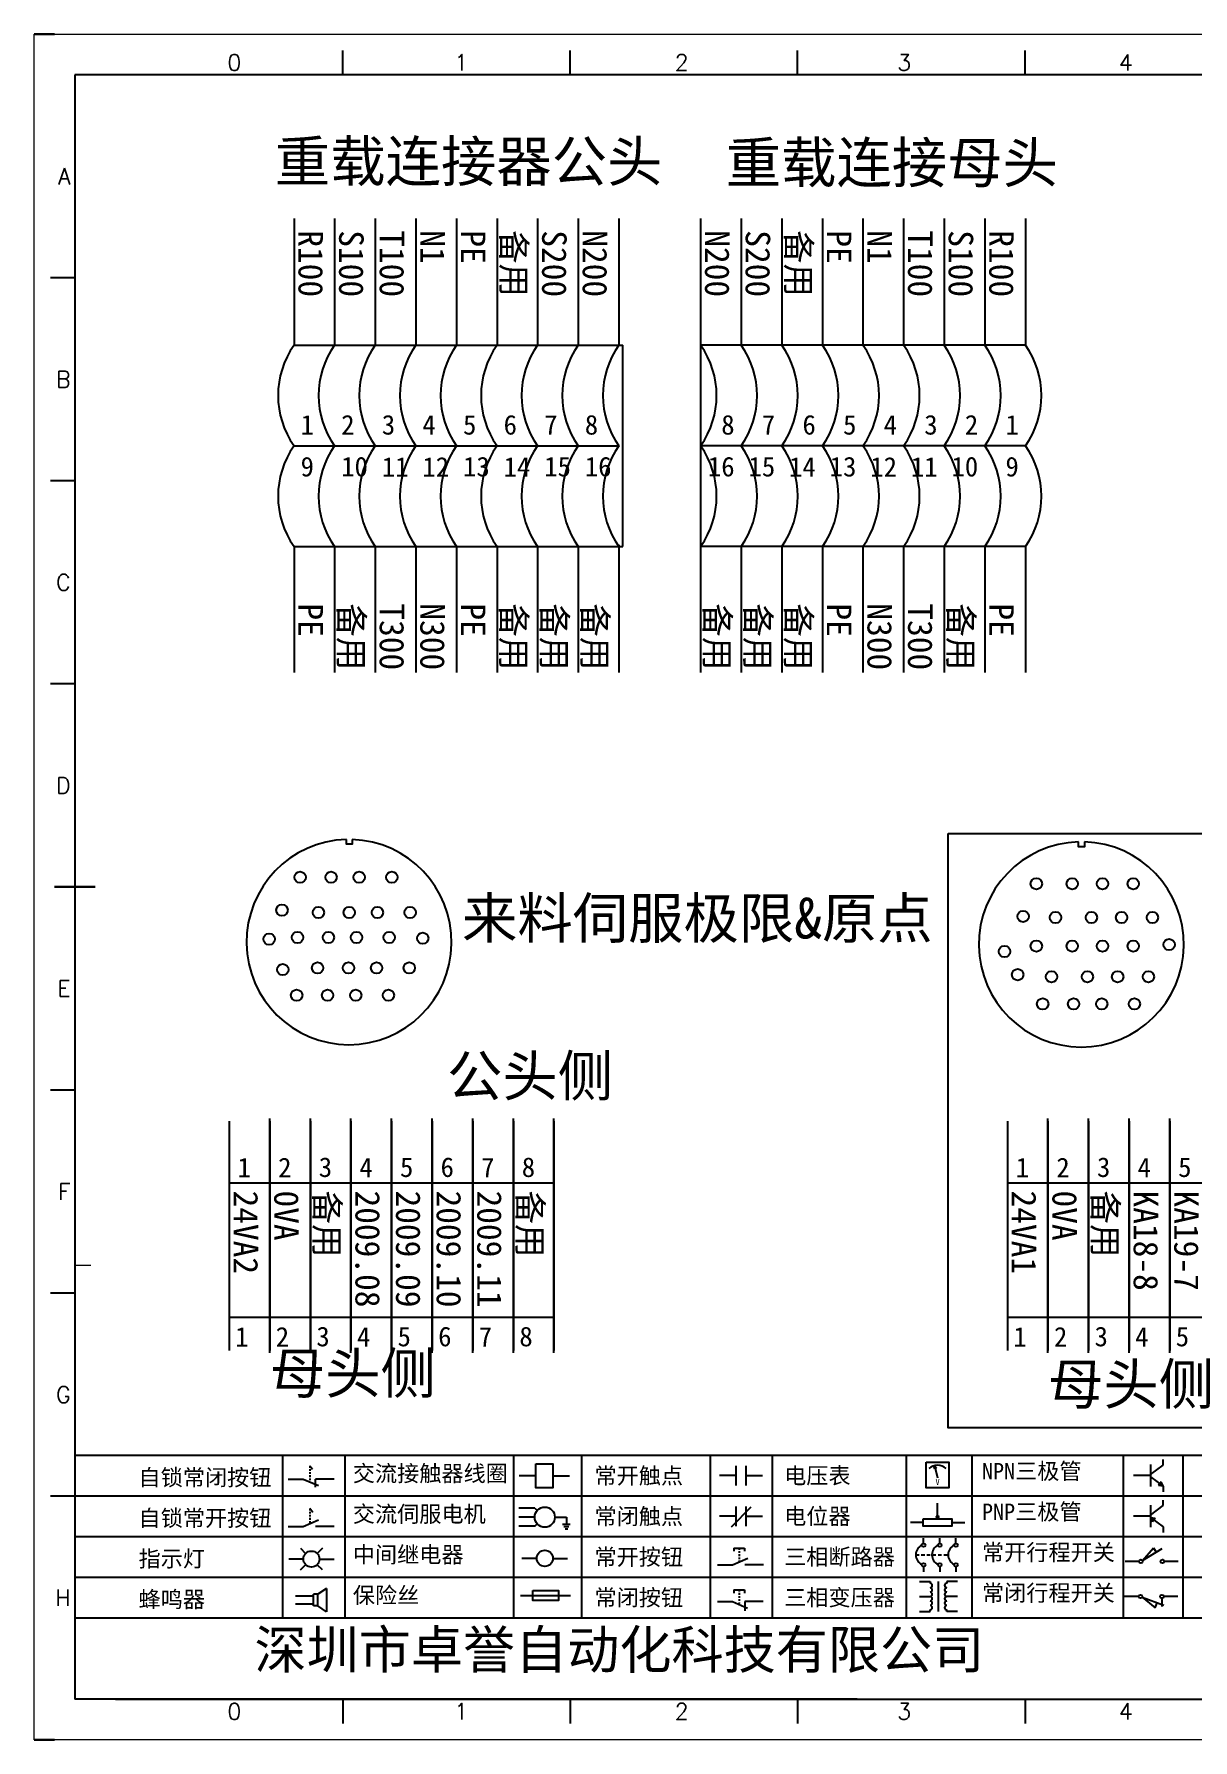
# Model space of a CAD drawing. Header units: millimetres. Extents: x 336 to 12810, y -1577 to 4105.
# Drawn here: x 7603.2 to 7745.9, y -1266.4 to -1056.4 of the extents above; entities that cross this region are included whole.
import ezdxf
from ezdxf.enums import TextEntityAlignment as Align

# ---------------------------------------------------------------- set-up
doc = ezdxf.new("R2010")
doc.units = ezdxf.units.MM
doc.layers.add('AE_BOR', color=1, linetype='Continuous')
doc.layers.add('DESC', color=1, linetype='Continuous')
doc.styles.get("Standard").update_dxf_attribs({"font": ''})
doc.styles.add('WD', font='romans.shx', dxfattribs={"width": 0.8, "bigfont": 'gbcbig.shx'})
doc.styles.add('汉字', font='')
doc.styles.get('Standard').set_extended_font_data('SimSun')
doc.styles.get('汉字').set_extended_font_data('新宋体')

# ---------------------------------------------------------------- blocks, each defined once
blk = doc.blocks.new('*U6')
at = {"linetype": 'ByBlock'}
for p, q in [((-1909.23, -780.45), (-1909.23, -780.67)), ((-1909.23, -780.45), (-1908.92, -780.84)), ((-1909.23, -780.84), (-1909.23, -781.05)), ((-1911.92, -782.07), (-1910.06, -782.07)), ((-1910.06, -782.07), (-1908.18, -782.88)), ((-1909.23, -781.23), (-1909.23, -781.44)), ((-1909.23, -781.61), (-1909.23, -781.83)), ((-1909.23, -782), (-1909.23, -782.21)), ((-1909.23, -782.38), (-1909.23, -782.43)), ((-1908.52, -783.07), (-1908.52, -782.07)), ((-1906.25, -782.07), (-1908.52, -782.07))]:
    blk.add_line(p, q, dxfattribs=at)
blk = doc.blocks.new('*U8')
at = {"linetype": 'ByBlock'}
for p, q in [((-1908.88, -791.17), (-1909.23, -790.71)), ((-1909.23, -790.71), (-1909.23, -790.92)), ((-1909.23, -791.09), (-1909.23, -791.31)), ((-1909.23, -791.48), (-1909.23, -791.69)), ((-1911.92, -792.89), (-1910.06, -792.89)), ((-1910.06, -792.89), (-1908.18, -792.08)), ((-1909.23, -791.86), (-1909.23, -792.08)), ((-1909.23, -792.25), (-1909.23, -792.47)), ((-1906.25, -792.89), (-1908.52, -792.89))]:
    blk.add_line(p, q, dxfattribs=at)
blk = doc.blocks.new('蜂鸣器')
at = {"linetype": 'ByBlock'}
for p, q in [((-1907.17, -795.53), (-1908.25, -796.26)), ((-1907.17, -795.53), (-1907.17, -798.41)), ((-1908.8, -796.48), (-1911.01, -796.48)), ((-1908.8, -797.46), (-1911.01, -797.46)), ((-1908.25, -796.26), (-1908.8, -796.26)), ((-1908.8, -797.68), (-1908.8, -796.26)), ((-1908.25, -797.68), (-1908.8, -797.68)), ((-1908.25, -797.68), (-1908.25, -796.26)), ((-1907.17, -798.41), (-1908.25, -797.68))]:
    blk.add_line(p, q, dxfattribs=at)
blk = doc.blocks.new('指示灯')
at = {"linetype": 'ByBlock'}
for p, q in [((-1854.25, -776.92), (-1856.06, -776.92)), ((-1854.62, -775.59), (-1853.97, -776.23)), ((-1851.9, -775.59), (-1852.54, -776.23)), ((-1852.26, -776.92), (-1850.45, -776.92)), ((-1854.62, -778.25), (-1853.97, -777.61)), ((-1851.9, -778.25), (-1852.54, -777.61))]:
    blk.add_line(p, q, dxfattribs=at)
blk.add_circle((-1853.26, -776.92), 0.992, dxfattribs=at)
blk = doc.blocks.new('交流接触器线圈')
at = {"linetype": 'ByBlock'}
for p, q in [((-1880.82, -781.77), (-1882.87, -781.77)), ((-1878.72, -781.77), (-1876.67, -781.77))]:
    blk.add_line(p, q, dxfattribs=at)
blk.add_lwpolyline([(-1880.82, -780.28), (-1878.72, -780.28), (-1878.72, -783.26), (-1880.82, -783.26)], close=True, dxfattribs=at)
blk = doc.blocks.new('交流伺服电机')
at = {"linetype": 'ByBlock'}
for p, q in [((-1880.97, -785.75), (-1882.94, -785.75)), ((-1880.97, -786.85), (-1882.94, -786.85)), ((-1880.97, -785.75), (-1880.65, -786.03)), ((-1878.49, -786.85), (-1877.07, -786.85)), ((-1877.07, -786.85), (-1877.07, -787.72)), ((-1880.97, -787.94), (-1882.94, -787.94)), ((-1880.97, -787.94), (-1880.65, -787.67)), ((-1877.54, -787.72), (-1876.59, -787.72)), ((-1877.38, -788.01), (-1876.75, -788.01)), ((-1877.23, -788.29), (-1876.9, -788.29))]:
    blk.add_line(p, q, dxfattribs=at)
blk.add_circle((-1879.73, -786.85), 1.24, dxfattribs=at)
blk = doc.blocks.new('中间继电器')
at = {"linetype": 'ByBlock'}
for p, q in [((-1880.72, -791.92), (-1882.54, -791.92)), ((-1878.74, -791.92), (-1876.92, -791.92))]:
    blk.add_line(p, q, dxfattribs=at)
blk.add_circle((-1879.73, -791.92), 0.992, dxfattribs=at)
blk = doc.blocks.new('保险丝')
at = {"linetype": 'ByBlock'}
blk.add_line((-1882.72, -796.49), (-1876.55, -796.49), dxfattribs=at)
blk.add_lwpolyline([(-1881.2, -795.86), (-1878.06, -795.86), (-1878.06, -797.12), (-1881.2, -797.12)], close=True, dxfattribs=at)
blk = doc.blocks.new('常开按钮')
at = {"linetype": 'ByBlock'}
for p, q in [((-1910.06, -787.73), (-1908.18, -786.93)), ((-1909.9, -785.68), (-1908.56, -785.68)), ((-1909.9, -785.68), (-1909.9, -786.07)), ((-1909.23, -785.68), (-1909.23, -785.89)), ((-1909.23, -786.06), (-1909.23, -786.28)), ((-1909.23, -786.45), (-1909.23, -786.67)), ((-1909.23, -786.84), (-1909.23, -787.05)), ((-1909.23, -787.22), (-1909.23, -787.38)), ((-1908.56, -785.68), (-1908.56, -786.07)), ((-1911.92, -787.73), (-1910.06, -787.73)), ((-1906.25, -787.73), (-1908.52, -787.73))]:
    blk.add_line(p, q, dxfattribs=at)
blk = doc.blocks.new('常开触点')
at = {"linetype": 'ByBlock'}
for p, q in [((-1853.82, -782.99), (-1853.82, -780.56)), ((-1852.6, -782.99), (-1852.6, -780.56)), ((-1853.82, -781.77), (-1855.88, -781.77)), ((-1852.6, -781.77), (-1850.55, -781.77))]:
    blk.add_line(p, q, dxfattribs=at)
blk = doc.blocks.new('常闭触点')
at = {"linetype": 'ByBlock'}
for p, q in [((-1853.82, -786.77), (-1855.88, -786.77)), ((-1852.01, -785.66), (-1854.43, -788.1)), ((-1853.82, -787.99), (-1853.82, -785.56)), ((-1852.6, -787.99), (-1852.6, -785.56)), ((-1852.6, -786.77), (-1850.55, -786.77))]:
    blk.add_line(p, q, dxfattribs=at)
blk = doc.blocks.new('常闭按钮')
at = {"linetype": 'ByBlock'}
for p, q in [((-1854.11, -790.83), (-1852.77, -790.83)), ((-1854.11, -790.83), (-1854.11, -791.22)), ((-1853.44, -790.83), (-1853.44, -791.04)), ((-1853.44, -791.21), (-1853.44, -791.43)), ((-1853.44, -791.6), (-1853.44, -791.82)), ((-1852.77, -790.83), (-1852.77, -791.22)), ((-1856.13, -792.28), (-1854.28, -792.28)), ((-1854.28, -792.28), (-1852.4, -793.09)), ((-1853.44, -791.99), (-1853.44, -792.2)), ((-1853.44, -792.37), (-1853.44, -792.53)), ((-1850.47, -792.28), (-1852.73, -792.28)), ((-1852.73, -792.28), (-1852.73, -793.43))]:
    blk.add_line(p, q, dxfattribs=at)
blk = doc.blocks.new('电压表')
at = {"linetype": 'ByBlock'}
for p, q in [((-1814.84, -780.75), (-1814.91, -781.13)), ((-1814.6, -781.05), (-1814.91, -781.13)), ((-1814.84, -780.75), (-1814.46, -782.26)), ((-1814.84, -780.75), (-1814.6, -781.05))]:
    blk.add_line(p, q, dxfattribs=at)
blk.add_lwpolyline([(-1815.84, -780.34), (-1813.07, -780.34), (-1813.07, -783.49), (-1815.84, -783.49)], close=True, dxfattribs=at)
blk.add_arc((-1814.46, -782.26), 1.56, 46.8313, 133.1687, dxfattribs=at)
at = {"linetype": 'ByBlock', "insert": (-1814.7, -782.39), "char_height": 0.75, "width": 0.6768, "attachment_point": 1}
blk.add_mtext('V', dxfattribs=at)
blk = doc.blocks.new('电位器')
at = {"linetype": 'ByBlock'}
for p, q in [((-1814.45, -787.3), (-1814.45, -785.39)), ((-1814.45, -787.3), (-1814.62, -786.96)), ((-1814.62, -786.96), (-1814.27, -786.96)), ((-1814.45, -787.3), (-1814.27, -786.96)), ((-1816.21, -787.75), (-1817.79, -787.75)), ((-1812.68, -787.75), (-1811.1, -787.75))]:
    blk.add_line(p, q, dxfattribs=at)
blk.add_lwpolyline([(-1816.21, -787.3), (-1812.68, -787.3), (-1812.68, -788.2), (-1816.21, -788.2)], close=True, dxfattribs=at)
blk = doc.blocks.new('三相断路器')
at = {"linetype": 'ByBlock'}
for p, q in [((-1816.17, -790.33), (-1816.17, -789.7)), ((-1814.17, -790.33), (-1814.17, -789.7)), ((-1812.18, -790.33), (-1812.18, -789.7)), ((-1817.14, -791.74), (-1816.72, -791.74)), ((-1816.45, -791.74), (-1816.03, -791.74)), ((-1816.17, -793.19), (-1816.17, -793.83)), ((-1815.76, -791.74), (-1815.34, -791.74)), ((-1815.07, -791.74), (-1814.65, -791.74)), ((-1814.38, -791.74), (-1813.96, -791.74)), ((-1814.17, -793.19), (-1814.17, -793.83)), ((-1813.69, -791.74), (-1813.27, -791.74)), ((-1812.18, -793.19), (-1812.18, -793.83))]:
    blk.add_line(p, q, dxfattribs=at)
for centre in [(-1816.17, -790.55), (-1814.17, -790.55), (-1812.18, -790.55), (-1816.17, -792.98), (-1814.17, -792.98), (-1812.18, -792.98)]:
    blk.add_circle(centre, 0.219, dxfattribs=at)
for centre in [(-1815.81, -791.74), (-1813.82, -791.74), (-1811.83, -791.74)]:
    blk.add_arc(centre, 1.32, 115.5791, 244.4209, dxfattribs=at)
blk = doc.blocks.new('三相变压器')
at = {"linetype": 'ByBlock'}
for p, q in [((-1816.69, -795.03), (-1815.37, -795.03)), ((-1815.37, -795.03), (-1815.37, -795.24)), ((-1814.34, -798.7), (-1814.34, -795.04)), ((-1812, -795.03), (-1813.32, -795.03)), ((-1813.32, -795.03), (-1813.32, -795.24)), ((-1816.69, -796.87), (-1815.37, -796.87)), ((-1812, -796.87), (-1813.32, -796.87)), ((-1816.69, -798.71), (-1815.37, -798.71)), ((-1815.37, -798.71), (-1815.37, -798.5)), ((-1813.32, -798.71), (-1813.32, -798.5)), ((-1812, -798.71), (-1813.32, -798.71))]:
    blk.add_line(p, q, dxfattribs=at)
for centre, start, end in [((-1815.37, -795.51), 270, 90), ((-1815.37, -796.06), 270, 90), ((-1813.32, -795.51), 90, 270), ((-1813.32, -796.06), 90, 270), ((-1815.37, -796.6), 270, 90), ((-1815.37, -797.14), 270, 90), ((-1815.37, -797.68), 270, 90), ((-1815.37, -798.23), 270, 90), ((-1813.32, -796.6), 90, 270), ((-1813.32, -797.14), 90, 270), ((-1813.32, -797.68), 90, 270), ((-1813.32, -798.23), 90, 270)]:
    blk.add_arc(centre, 0.271, start, end, dxfattribs=at)
blk = doc.blocks.new('NPN三极管')
at = {"linetype": 'ByBlock'}
for p, q in [((-1785.73, -780.61), (-1785.73, -783.32)), ((-1785.73, -781.82), (-1784.15, -780.66)), ((-1784.15, -780.66), (-1784.15, -779.98)), ((-1785.73, -781.97), (-1787.81, -781.97)), ((-1785.73, -782.11), (-1784.15, -783.27)), ((-1784.41, -782.73), (-1784.74, -783.18)), ((-1784.15, -783.27), (-1784.74, -783.18)), ((-1784.15, -783.27), (-1784.41, -782.73)), ((-1784.15, -783.27), (-1784.15, -783.96))]:
    blk.add_line(p, q, dxfattribs=at)
blk = doc.blocks.new('PNP三极管')
at = {"linetype": 'ByBlock'}
for p, q in [((-1784.9, -785.38), (-1784.9, -788.09)), ((-1783.32, -785.43), (-1783.32, -784.75)), ((-1784.9, -786.74), (-1786.98, -786.74)), ((-1784.9, -786.59), (-1783.32, -785.43)), ((-1784.9, -786.88), (-1783.32, -788.04)), ((-1784.9, -786.88), (-1784.31, -786.97)), ((-1784.9, -786.88), (-1784.64, -787.42)), ((-1784.31, -786.97), (-1784.64, -787.42)), ((-1783.32, -788.04), (-1783.32, -788.73))]:
    blk.add_line(p, q, dxfattribs=at)
blk = doc.blocks.new('常开行程开关')
at = {"linetype": 'ByBlock'}
for p, q in [((-1785.89, -792.17), (-1784.52, -790.62)), ((-1785.89, -792.17), (-1783.43, -790.72)), ((-1784.52, -790.62), (-1784.19, -791.17)), ((-1786.29, -792.3), (-1788.01, -792.3)), ((-1781.48, -792.3), (-1783.21, -792.3))]:
    blk.add_line(p, q, dxfattribs=at)
for centre in [(-1786.07, -792.3), (-1783.42, -792.3)]:
    blk.add_circle(centre, 0.219, dxfattribs=at)
blk = doc.blocks.new('常闭行程开关')
at = {"linetype": 'ByBlock'}
for p, q in [((-1786.34, -796.62), (-1788.07, -796.62)), ((-1785.93, -796.72), (-1783.25, -797.7)), ((-1785.93, -796.72), (-1784.3, -798)), ((-1784.3, -798), (-1784.08, -797.4)), ((-1783.48, -796.84), (-1783.48, -797.85)), ((-1781.54, -796.62), (-1783.26, -796.62))]:
    blk.add_line(p, q, dxfattribs=at)
for centre in [(-1786.12, -796.62), (-1783.48, -796.62)]:
    blk.add_circle(centre, 0.219, dxfattribs=at)
blk = doc.blocks.new('电控横A4')
for p, q in [((292, -5), (5, -5)), ((5, -5), (5, -205)), ((10.03, -205), (289.53, -205)), ((130.8, -205), (190.75, -205))]:
    blk.add_line(p, q)
at = {"lineweight": 9, "ltscale": 0.1}
for p, q in [((5, -151.57), (7, -151.57)), ((101.34, -205), (130.8, -205)), ((129.44, -205), (129.44, -205)), ((129.44, -205), (129.44, -205)), ((129.44, -205), (129.44, -205)), ((129.44, -205), (129.44, -205))]:
    blk.add_line(p, q, dxfattribs=at)
at = {"linetype": 'ByBlock'}
for p, q in [((292, -175), (5, -175)), ((292, -180), (5, -180)), ((292, -185), (5, -185)), ((292, -190), (5, -190)), ((292, -195), (5, -195))]:
    blk.add_line(p, q, dxfattribs=at)
at = {"color": 0, "lineweight": -2}
for p, q in [((30.58, -175), (30.58, -195)), ((38.26, -175), (38.26, -195)), ((59.05, -175), (59.05, -195)), ((67.4, -175), (67.4, -195)), ((83.26, -175), (83.26, -195)), ((90.91, -175), (90.91, -195)), ((107.4, -175), (107.4, -195)), ((115.5, -175), (115.5, -195)), ((134.12, -175), (134.12, -195)), ((141.48, -175), (141.48, -195))]:
    blk.add_line(p, q, dxfattribs=at)
at = {"color": 0, "ltscale": 2}
blk.add_line((101.34, -205), (5, -205), dxfattribs=at)
at = {"layer": 'AE_BOR', "lineweight": 30}
for p, q in [((2.53, 0), (0, 0)), ((0, -210), (2.53, -210))]:
    blk.add_line(p, q, dxfattribs=at)
at = {"layer": 'AE_BOR', "color": 1, "lineweight": 15}
for p, q in [((0, 0), (297, 0)), ((0, -210), (0, 0)), ((297, -210), (0, -210))]:
    blk.add_line(p, q, dxfattribs=at)
at = {"layer": 'AE_BOR'}
for p, q in [((38.03, -5), (38.03, -2)), ((66.03, -5), (66.03, -2)), ((94.03, -5), (94.03, -2)), ((122.03, -5), (122.03, -2)), ((5, -30), (2, -30)), ((5, -55), (2, -55)), ((5, -80), (2, -80)), ((5, -130), (2, -130)), ((5, -155), (2, -155)), ((5, -180), (2, -180)), ((38.03, -205), (38.03, -208)), ((66.03, -205), (66.03, -208)), ((94.03, -205), (94.03, -208)), ((122.03, -205), (122.03, -208))]:
    blk.add_line(p, q, dxfattribs=at)
at = {"layer": 'AE_BOR', "color": 2, "lineweight": 30}
blk.add_line((2.5, -105), (7.5, -105), dxfattribs=at)
at = {"linetype": 'ByBlock'}
for name, p in [('*U6', (1943.19, 604.18)), ('交流接触器线圈', (1942.62, 604.27)), ('常开触点', (1940.27, 604.3)), ('电压表', (1925.71, 604.52)), ('NPN三极管', (1923.2, 604.5)), ('PNP三极管', (1922.37, 604.27)), ('*U8', (1943.19, 609.18)), ('交流伺服电机', (1942.62, 604.27)), ('常闭触点', (1940.27, 604.3)), ('电位器', (1925.71, 604.52)), ('指示灯', (1887.41, 589.18)), ('中间继电器', (1942.62, 604.27)), ('常开按钮', (1996.06, 599.3)), ('三相断路器', (1925.71, 604.52)), ('常开行程开关', (1922.37, 604.27)), ('三相变压器', (1925.71, 604.52)), ('蜂鸣器', (1943.19, 604.18)), ('保险丝', (1942.62, 604.27)), ('常闭按钮', (1940.27, 599.3)), ('常闭行程开关', (1922.37, 604.27))]:
    blk.add_blockref(name, p, dxfattribs=at)
at = {"char_height": 2, "attachment_point": 1, "style": '汉字'}
for s, insert in [('{\\fKaiTi_GB2312|b0|i0|c134|p49;自锁常闭按钮}', (12.86, -176.69)), ('{\\fKaiTi_GB2312|b0|i0|c134|p49;交流接触器线圈}', (39.25, -176.19)), ('{\\fKaiTi_GB2312|b0|i0|c134|p49;常开触点}', (69.01, -176.48)), ('{\\fKaiTi_GB2312|b0|i0|c134|p49;电压表}', (92.37, -176.47)), ('{\\fKaiTi_GB2312|b0|i0|c134|p49;NPN三极管}', (116.73, -175.91)), ('{\\fKaiTi_GB2312|b0|i0|c134|p49;自锁常开按钮}', (12.86, -181.69)), ('{\\fKaiTi_GB2312|b0|i0|c134|p49;交流伺服电机}', (39.25, -181.19)), ('{\\fKaiTi_GB2312|b0|i0|c134|p49;常闭触点}', (69.01, -181.48)), ('{\\fKaiTi_GB2312|b0|i0|c134|p49;电位器}', (92.37, -181.47)), ('{\\fKaiTi_GB2312|b0|i0|c134|p49;PNP三极管}', (116.73, -180.91)), ('{\\fKaiTi_GB2312|b0|i0|c134|p49;指示灯}', (12.86, -186.69)), ('{\\fKaiTi_GB2312|b0|i0|c134|p49;中间继电器}', (39.25, -186.19)), ('{\\fKaiTi_GB2312|b0|i0|c134|p49;常开按钮}', (69.01, -186.48)), ('{\\fKaiTi_GB2312|b0|i0|c134|p49;三相断路器}', (92.37, -186.47)), ('{\\fKaiTi_GB2312|b0|i0|c134|p49;常开行程开关}', (116.73, -185.91)), ('{\\fKaiTi_GB2312|b0|i0|c134|p49;保险丝}', (39.25, -191.19)), ('{\\fKaiTi_GB2312|b0|i0|c134|p49;常闭行程开关}', (116.73, -190.91)), ('{\\fKaiTi_GB2312|b0|i0|c134|p49;蜂鸣器}', (12.86, -191.69)), ('{\\fKaiTi_GB2312|b0|i0|c134|p49;常闭按钮}', (69.01, -191.48)), ('{\\fKaiTi_GB2312|b0|i0|c134|p49;三相变压器}', (92.37, -191.47))]:
    blk.add_mtext(s, dxfattribs=dict(at, insert=insert))
at = {"color": 0, "lineweight": -2, "insert": (27.14, -196.53), "char_height": 4.7064, "width": 96.1138, "attachment_point": 1}
blk.add_mtext('深圳市卓誉自动化科技有限公司', dxfattribs=at)
at = {"layer": 'AE_BOR', "style": 'WD'}
for s, p in [('0', (24.67, -4.5)), ('1', (52.6, -4.5)), ('2', (79.75, -4.5)), ('3', (107.15, -4.5)), ('4', (134.45, -4.5)), ('0', (24.67, -207.5)), ('1', (52.6, -207.5)), ('2', (79.75, -207.5)), ('3', (107.15, -207.5)), ('4', (134.45, -207.5))]:
    blk.add_text(s, height=2, dxfattribs=at).set_placement(p, align=Align.CENTER)
for s, p in [('A', (4.5, -17.5)), ('B', (4.5, -42.5)), ('C', (4.5, -67.5)), ('D', (4.5, -92.5)), ('E', (4.5, -117.5)), ('F', (4.5, -142.5)), ('G', (4.5, -167.5)), ('H', (4.5, -192.5))]:
    blk.add_text(s, height=2, dxfattribs=at).set_placement(p, align=Align.MIDDLE_RIGHT)

msp = doc.modelspace()

# ---------------------------------------------------------------- linework, layer by layer
at = {"color": 2}
msp.add_lwpolyline([(7715.77, -1154.862), (7800.371, -1154.862), (7800.371, -1228.005), (7715.77, -1228.005)], close=True, dxfattribs=at)
for points in [[(7642.387, -1155.591), (7642.387, -1156.183), (7641.676, -1156.183), (7641.676, -1155.591)], [(7732.564, -1155.884), (7732.564, -1156.476), (7731.854, -1156.476), (7731.854, -1155.884)]]:
    msp.add_lwpolyline(points)
for centre in [(7635.982, -1160.247), (7639.79, -1160.247), (7643.254, -1160.247), (7647.28, -1160.247), (7726.649, -1161.04), (7731.072, -1161.04), (7734.799, -1161.04), (7738.582, -1161.04), (7633.749, -1164.292), (7638.231, -1164.581), (7642.039, -1164.581), (7645.503, -1164.581), (7649.529, -1164.581), (7725.018, -1165.055), (7729.003, -1165.196), (7733.427, -1165.196), (7737.153, -1165.196), (7740.936, -1165.196), (7632.165, -1167.854), (7635.656, -1167.649), (7639.465, -1167.649), (7642.929, -1167.649), (7646.955, -1167.649), (7651.077, -1167.755), (7722.731, -1169.38), (7726.649, -1168.714), (7731.072, -1168.714), (7734.799, -1168.714), (7738.582, -1168.714), (7742.999, -1168.534), (7633.848, -1171.614), (7638.132, -1171.409), (7641.94, -1171.409), (7645.404, -1171.409), (7649.43, -1171.409), (7724.35, -1172.231), (7728.512, -1172.49), (7732.936, -1172.49), (7736.662, -1172.49), (7740.445, -1172.49), (7635.557, -1174.774), (7639.366, -1174.774), (7642.83, -1174.774), (7646.856, -1174.774), (7727.428, -1175.839), (7731.236, -1175.839), (7734.7, -1175.839), (7738.726, -1175.839)]:
    msp.add_circle(centre, 0.7)
for centre in [(7642.012, -1168.221), (7732.19, -1168.513)]:
    msp.add_arc(centre, 12.63, 91.52621, 88.30187)
at = {"layer": 'DESC', "color": 0}
for p, q in [((7635.234, -1079.145), (7635.234, -1094.731)), ((7640.234, -1079.145), (7640.234, -1094.731)), ((7645.234, -1079.145), (7645.234, -1094.731)), ((7650.234, -1079.145), (7650.234, -1094.731)), ((7655.234, -1079.145), (7655.234, -1094.731)), ((7660.234, -1079.145), (7660.234, -1094.731)), ((7665.234, -1079.145), (7665.234, -1094.731)), ((7670.234, -1079.145), (7670.234, -1094.731)), ((7675.234, -1079.145), (7675.234, -1094.731)), ((7685.3, -1079.145), (7685.3, -1119.528)), ((7690.3, -1079.145), (7690.3, -1094.731)), ((7695.3, -1079.145), (7695.3, -1094.731)), ((7700.3, -1079.145), (7700.3, -1094.731)), ((7705.3, -1079.145), (7705.3, -1094.731)), ((7710.3, -1079.145), (7710.3, -1094.731)), ((7715.3, -1079.145), (7715.3, -1094.731)), ((7720.3, -1079.145), (7720.3, -1094.731)), ((7725.3, -1079.145), (7725.3, -1094.731)), ((7635.234, -1094.731), (7675.711, -1094.731)), ((7675.711, -1119.528), (7675.711, -1094.731)), ((7725.3, -1094.731), (7685.3, -1094.731)), ((7635.234, -1107.129), (7675.234, -1107.129)), ((7670.234, -1107.129), (7675.234, -1107.129)), ((7725.3, -1107.129), (7685.3, -1107.129)), ((7690.3, -1107.129), (7685.3, -1107.129)), ((7635.234, -1119.528), (7635.234, -1135.039)), ((7635.234, -1119.528), (7675.711, -1119.528)), ((7640.234, -1119.528), (7640.234, -1135.039)), ((7645.234, -1119.528), (7645.234, -1135.039)), ((7650.234, -1119.528), (7650.234, -1135.039)), ((7655.234, -1119.528), (7655.234, -1135.039)), ((7660.234, -1119.528), (7660.234, -1135.039)), ((7665.234, -1119.528), (7665.234, -1135.039)), ((7670.234, -1119.528), (7670.234, -1135.039)), ((7675.234, -1119.334), (7675.234, -1135.039)), ((7685.3, -1119.334), (7685.3, -1135.039)), ((7725.3, -1119.528), (7685.3, -1119.528)), ((7690.3, -1119.528), (7690.3, -1135.039)), ((7695.3, -1119.528), (7695.3, -1135.039)), ((7700.3, -1119.528), (7700.3, -1135.039)), ((7705.3, -1119.528), (7705.3, -1135.039)), ((7710.3, -1119.528), (7710.3, -1135.039)), ((7715.3, -1119.528), (7715.3, -1135.039)), ((7720.3, -1119.528), (7720.3, -1135.039)), ((7725.3, -1119.528), (7725.3, -1135.039)), ((7627.247, -1190.284), (7627.247, -1197.842)), ((7632.247, -1204.786), (7632.247, -1189.959)), ((7632.247, -1190.284), (7632.247, -1197.842)), ((7637.247, -1204.786), (7637.247, -1189.959)), ((7637.247, -1190.284), (7637.247, -1197.842)), ((7642.247, -1204.786), (7642.247, -1189.959)), ((7642.247, -1190.284), (7642.247, -1197.842)), ((7647.247, -1204.786), (7647.247, -1189.959)), ((7647.247, -1190.284), (7647.247, -1197.842)), ((7652.247, -1204.786), (7652.247, -1189.959)), ((7652.247, -1190.284), (7652.247, -1197.842)), ((7657.247, -1204.786), (7657.247, -1189.959)), ((7657.247, -1190.284), (7657.247, -1197.842)), ((7662.247, -1204.786), (7662.247, -1189.959)), ((7662.247, -1190.284), (7662.247, -1197.842)), ((7667.247, -1204.786), (7667.247, -1189.959)), ((7667.247, -1190.284), (7667.247, -1197.842)), ((7723.081, -1190.284), (7723.081, -1197.842)), ((7728.081, -1204.786), (7728.081, -1189.959)), ((7728.081, -1190.284), (7728.081, -1197.842)), ((7733.081, -1204.786), (7733.081, -1189.959)), ((7733.081, -1190.284), (7733.081, -1197.842)), ((7738.081, -1204.786), (7738.081, -1189.959)), ((7738.081, -1190.284), (7738.081, -1197.842)), ((7743.081, -1204.786), (7743.081, -1189.959)), ((7743.081, -1190.284), (7743.081, -1197.842)), ((7627.247, -1197.842), (7627.247, -1204.786)), ((7627.247, -1197.842), (7632.247, -1197.842)), ((7632.247, -1197.842), (7632.247, -1204.786)), ((7632.247, -1197.842), (7637.247, -1197.842)), ((7637.247, -1197.842), (7637.247, -1204.786)), ((7637.247, -1197.842), (7642.247, -1197.842)), ((7642.247, -1197.842), (7642.247, -1204.786)), ((7642.247, -1197.842), (7647.247, -1197.842)), ((7647.247, -1197.842), (7647.247, -1204.786)), ((7647.247, -1197.842), (7652.247, -1197.842)), ((7652.247, -1197.842), (7652.247, -1204.786)), ((7652.247, -1197.842), (7657.247, -1197.842)), ((7657.247, -1197.842), (7657.247, -1204.786)), ((7657.247, -1197.842), (7662.247, -1197.842)), ((7662.247, -1197.842), (7662.247, -1204.786)), ((7662.247, -1197.842), (7667.247, -1197.842)), ((7667.247, -1197.842), (7667.247, -1204.786)), ((7723.081, -1197.842), (7723.081, -1204.786)), ((7723.081, -1197.842), (7728.081, -1197.842)), ((7728.081, -1197.842), (7728.081, -1204.786)), ((7728.081, -1197.842), (7733.081, -1197.842)), ((7733.081, -1197.842), (7733.081, -1204.786)), ((7733.081, -1197.842), (7738.081, -1197.842)), ((7738.081, -1197.842), (7738.081, -1204.786)), ((7738.081, -1197.842), (7743.081, -1197.842)), ((7743.081, -1197.842), (7743.081, -1204.786)), ((7743.081, -1197.842), (7748.081, -1197.842)), ((7627.247, -1204.786), (7627.247, -1210.35)), ((7632.247, -1218.794), (7632.247, -1204.786)), ((7632.247, -1204.786), (7632.247, -1210.35)), ((7637.247, -1218.794), (7637.247, -1204.786)), ((7637.247, -1204.786), (7637.247, -1210.35)), ((7642.247, -1218.794), (7642.247, -1204.786)), ((7642.247, -1204.786), (7642.247, -1210.35)), ((7647.247, -1218.794), (7647.247, -1204.786)), ((7647.247, -1204.786), (7647.247, -1210.35)), ((7652.247, -1218.794), (7652.247, -1204.786)), ((7652.247, -1204.786), (7652.247, -1210.35)), ((7657.247, -1218.794), (7657.247, -1204.786)), ((7657.247, -1204.786), (7657.247, -1210.35)), ((7662.247, -1218.794), (7662.247, -1204.786)), ((7662.247, -1204.786), (7662.247, -1210.35)), ((7667.247, -1218.794), (7667.247, -1204.786)), ((7667.247, -1204.786), (7667.247, -1210.35)), ((7723.081, -1204.786), (7723.081, -1210.35)), ((7728.081, -1218.794), (7728.081, -1204.786)), ((7728.081, -1204.786), (7728.081, -1210.35)), ((7733.081, -1218.794), (7733.081, -1204.786)), ((7733.081, -1204.786), (7733.081, -1210.35)), ((7738.081, -1218.794), (7738.081, -1204.786)), ((7738.081, -1204.786), (7738.081, -1210.35)), ((7743.081, -1218.794), (7743.081, -1204.786)), ((7743.081, -1204.786), (7743.081, -1210.35)), ((7627.247, -1210.35), (7627.247, -1218.482)), ((7632.247, -1210.35), (7632.247, -1218.482)), ((7637.247, -1210.35), (7637.247, -1218.482)), ((7642.247, -1210.35), (7642.247, -1218.482)), ((7647.247, -1210.35), (7647.247, -1218.482)), ((7652.247, -1210.35), (7652.247, -1218.482)), ((7657.247, -1210.35), (7657.247, -1218.482)), ((7662.247, -1210.35), (7662.247, -1218.482)), ((7667.247, -1210.35), (7667.247, -1218.482)), ((7723.081, -1210.35), (7723.081, -1218.482)), ((7728.081, -1210.35), (7728.081, -1218.482)), ((7733.081, -1210.35), (7733.081, -1218.482)), ((7738.081, -1210.35), (7738.081, -1218.482)), ((7743.081, -1210.35), (7743.081, -1218.482)), ((7627.247, -1214.416), (7632.247, -1214.416)), ((7632.247, -1214.416), (7637.247, -1214.416)), ((7637.247, -1214.416), (7642.247, -1214.416)), ((7642.247, -1214.416), (7647.247, -1214.416)), ((7647.247, -1214.416), (7652.247, -1214.416)), ((7652.247, -1214.416), (7657.247, -1214.416)), ((7657.247, -1214.416), (7662.247, -1214.416)), ((7662.247, -1214.416), (7667.247, -1214.416)), ((7723.081, -1214.416), (7728.081, -1214.416)), ((7728.081, -1214.416), (7733.081, -1214.416)), ((7733.081, -1214.416), (7738.081, -1214.416)), ((7738.081, -1214.416), (7743.081, -1214.416)), ((7743.081, -1214.416), (7748.081, -1214.416))]:
    msp.add_line(p, q, dxfattribs=at)
for centre, start, end in [((7643.996, -1100.93), 144.7208, 215.2792), ((7648.996, -1100.93), 144.7208, 215.2792), ((7653.996, -1100.93), 144.7208, 215.2792), ((7658.996, -1100.93), 144.7208, 215.2792), ((7663.996, -1100.93), 144.7208, 215.2792), ((7668.996, -1100.93), 144.7208, 215.2792), ((7673.996, -1100.93), 144.7208, 215.2792), ((7678.996, -1100.93), 144.7208, 215.2792), ((7683.996, -1100.93), 144.7208, 215.2792), ((7676.538, -1100.93), 324.7208, 35.2792), ((7681.538, -1100.93), 324.7208, 35.2792), ((7686.538, -1100.93), 324.7208, 35.2792), ((7691.538, -1100.93), 324.7208, 35.2792), ((7696.538, -1100.93), 324.7208, 35.2792), ((7701.538, -1100.93), 324.7208, 35.2792), ((7706.538, -1100.93), 324.7208, 35.2792), ((7711.538, -1100.93), 324.7208, 35.2792), ((7716.538, -1100.93), 324.7208, 35.2792), ((7643.996, -1113.329), 144.7208, 215.2792), ((7648.996, -1113.329), 144.7208, 215.2792), ((7653.996, -1113.329), 144.7208, 215.2792), ((7658.996, -1113.329), 144.7208, 215.2792), ((7663.996, -1113.329), 144.7208, 215.2792), ((7668.996, -1113.329), 144.7208, 215.2792), ((7673.996, -1113.329), 144.7208, 215.2792), ((7678.996, -1113.329), 144.7208, 215.2792), ((7683.996, -1113.329), 144.7208, 215.2792), ((7676.538, -1113.329), 324.7208, 35.2792), ((7681.538, -1113.329), 324.7208, 35.2792), ((7686.538, -1113.329), 324.7208, 35.2792), ((7691.538, -1113.329), 324.7208, 35.2792), ((7696.538, -1113.329), 324.7208, 35.2792), ((7701.538, -1113.329), 324.7208, 35.2792), ((7706.538, -1113.329), 324.7208, 35.2792), ((7711.538, -1113.329), 324.7208, 35.2792), ((7716.538, -1113.329), 324.7208, 35.2792)]:
    msp.add_arc(centre, 10.734, start, end, dxfattribs=at)

# ---------------------------------------------------------------- block references
msp.add_blockref('电控横A4', (7603.223, -1056.44))

# ---------------------------------------------------------------- texts
at = {"lineweight": 0, "char_height": 5, "attachment_point": 1}
for s, insert, width in [('重载连接器公头', (7632.865, -1069.6), 89.54305), ('重载连接母头', (7688.389, -1069.755), 89.54305), ('来料伺服极限&原点', (7655.916, -1162.772), 66.27598), ('公头侧', (7654.07, -1182.191), 89.54305), ('母头侧', (7632.247, -1218.794), 89.54305), ('母头侧', (7728.081, -1220.14), 26.49922)]:
    msp.add_mtext(s, dxfattribs=dict(at, insert=insert, width=width))
at = {"color": 7, "attachment_point": 1, "rotation": 270}
for s, insert, char_height, width in [('R100', (7638.807, -1080.588), 3.024, 7.22783), ('S100', (7643.807, -1080.588), 3.024, 9.30901), ('T100', (7648.807, -1080.588), 3.024, 10.77808), ('N1', (7653.807, -1080.588), 3.024, 10.77808), ('PE', (7658.807, -1080.588), 3.024, 10.77808), ('备用', (7663.807, -1080.588), 3, 10.77808), ('S200', (7668.807, -1080.588), 3.024, 10.77808), ('N200', (7673.807, -1080.588), 3.024, 10.77808), ('N200', (7688.873, -1080.588), 3.024, 10.77808), ('S200', (7693.873, -1080.588), 3.024, 10.77808), ('备用', (7698.873, -1080.588), 3, 10.77808), ('PE', (7703.873, -1080.588), 3.024, 10.77808), ('N1', (7708.873, -1080.588), 3.024, 10.77808), ('T100', (7713.873, -1080.588), 3.024, 10.77808), ('S100', (7718.873, -1080.588), 3.024, 9.30901), ('R100', (7723.873, -1080.588), 3.024, 7.22783), ('PE', (7638.807, -1126.52), 3.024, 7.22783), ('备用', (7643.807, -1126.52), 3.024, 8.66017), ('T300', (7648.807, -1126.52), 3.024, 7.22783), ('N300', (7653.807, -1126.52), 3.024, 7.22783), ('PE', (7658.807, -1126.52), 3.024, 7.22783), ('备用', (7663.807, -1126.52), 3.024, 8.66017), ('备用', (7668.807, -1126.52), 3.024, 8.66017), ('备用', (7673.807, -1126.52), 3.024, 8.66017), ('备用', (7688.873, -1126.52), 3.024, 8.66017), ('备用', (7693.873, -1126.52), 3.024, 8.66017), ('备用', (7698.873, -1126.52), 3.024, 8.66017), ('PE', (7703.873, -1126.52), 3.024, 7.22783), ('N300', (7708.873, -1126.52), 3.024, 7.22783), ('T300', (7713.873, -1126.52), 3.024, 7.22783), ('备用', (7718.873, -1126.52), 3.024, 8.66017), ('PE', (7723.873, -1126.52), 3.024, 7.22783), ('24VA2', (7630.82, -1198.808), 3.024, 12.46445), ('0VA', (7635.82, -1198.808), 3.024, 12.46445), ('备用', (7640.82, -1198.808), 3.024, 11.30014), ('2009.08', (7645.82, -1198.808), 3.024, 12.46445), ('2009.09', (7650.82, -1198.808), 3.024, 12.46445), ('2009.10', (7655.82, -1198.808), 3.024, 12.46445), ('2009.11', (7660.82, -1198.808), 3.024, 12.46445), ('备用', (7665.82, -1198.808), 3.024, 11.30014), ('24VA1', (7726.654, -1198.808), 3.024, 11.59972), ('0VA', (7731.654, -1198.808), 3.024, 7.42088), ('备用', (7736.654, -1198.808), 3.024, 11.30014), ('KA18-8', (7741.654, -1198.808), 3.024, 15.37834), ('KA19-7', (7746.654, -1198.808), 3.024, 15.37834)]:
    msp.add_mtext(s, dxfattribs=dict(at, insert=insert, char_height=char_height, width=width))
at = {"color": 7, "width": 47.92444}
for s, insert, char_height, attachment_point in [('1 ', (7636.043, -1103.324), 2.4192, 1), ('2 ', (7641.043, -1103.324), 2.4192, 1), ('3', (7646.043, -1103.324), 2.419, 1), ('4 ', (7651.043, -1103.324), 2.4192, 1), ('5 ', (7656.043, -1103.324), 2.4192, 1), ('6 ', (7661.043, -1103.324), 2.4192, 1), ('7 ', (7666.043, -1103.324), 2.4192, 1), ('8 ', (7671.043, -1103.324), 2.4192, 1), ('8 ', (7689.491, -1103.324), 2.4192, 3), ('7 ', (7694.491, -1103.324), 2.4192, 3), ('6 ', (7699.491, -1103.324), 2.4192, 3), ('5 ', (7704.491, -1103.324), 2.4192, 3), ('4 ', (7709.491, -1103.324), 2.4192, 3), ('3', (7714.491, -1103.324), 2.419, 3), ('2 ', (7719.491, -1103.324), 2.4192, 3), ('1 ', (7724.491, -1103.324), 2.4192, 3), ('9 ', (7636.043, -1110.935), 2.4192, 7), ('10 ', (7641.043, -1110.935), 2.4192, 7), ('11 ', (7646.043, -1110.935), 2.4192, 7), ('12 ', (7651.043, -1110.935), 2.4192, 7), ('13 ', (7656.043, -1110.935), 2.4192, 7), ('14 ', (7661.043, -1110.935), 2.4192, 7), ('15 ', (7666.043, -1110.935), 2.4192, 7), ('16 ', (7671.043, -1110.935), 2.4192, 7), ('16 ', (7689.491, -1110.935), 2.4192, 9), ('15 ', (7694.491, -1110.935), 2.4192, 9), ('14 ', (7699.491, -1110.935), 2.4192, 9), ('13 ', (7704.491, -1110.935), 2.4192, 9), ('12 ', (7709.491, -1110.935), 2.4192, 9), ('11 ', (7714.491, -1110.935), 2.4192, 9), ('10 ', (7719.491, -1110.935), 2.4192, 9), ('9 ', (7724.491, -1110.935), 2.4192, 9), ('1 ', (7628.279, -1197.183), 2.4192, 7), ('2 ', (7633.279, -1197.183), 2.4192, 7), ('3', (7638.279, -1197.183), 2.419, 7), ('4 ', (7643.279, -1197.183), 2.4192, 7), ('5 ', (7648.279, -1197.183), 2.4192, 7), ('6 ', (7653.279, -1197.183), 2.4192, 7), ('7 ', (7658.279, -1197.183), 2.4192, 7), ('8 ', (7663.279, -1197.183), 2.4192, 7), ('1 ', (7724.114, -1197.183), 2.4192, 7), ('2 ', (7729.114, -1197.183), 2.4192, 7), ('3', (7734.114, -1197.183), 2.419, 7), ('4 ', (7739.114, -1197.183), 2.4192, 7), ('5 ', (7744.114, -1197.183), 2.4192, 7), ('1 ', (7627.982, -1218.028), 2.4192, 7), ('2 ', (7632.982, -1218.028), 2.4192, 7), ('3', (7637.982, -1218.028), 2.419, 7), ('4 ', (7642.982, -1218.028), 2.4192, 7), ('5 ', (7647.982, -1218.028), 2.4192, 7), ('6 ', (7652.982, -1218.028), 2.4192, 7), ('7 ', (7657.982, -1218.028), 2.4192, 7), ('8 ', (7662.982, -1218.028), 2.4192, 7), ('1 ', (7723.816, -1218.028), 2.4192, 7), ('2 ', (7728.816, -1218.028), 2.4192, 7), ('3', (7733.816, -1218.028), 2.419, 7), ('4 ', (7738.816, -1218.028), 2.4192, 7), ('5 ', (7743.816, -1218.028), 2.4192, 7)]:
    msp.add_mtext(s, dxfattribs=dict(at, insert=insert, char_height=char_height, attachment_point=attachment_point))

doc.saveas('drawing.dxf')
